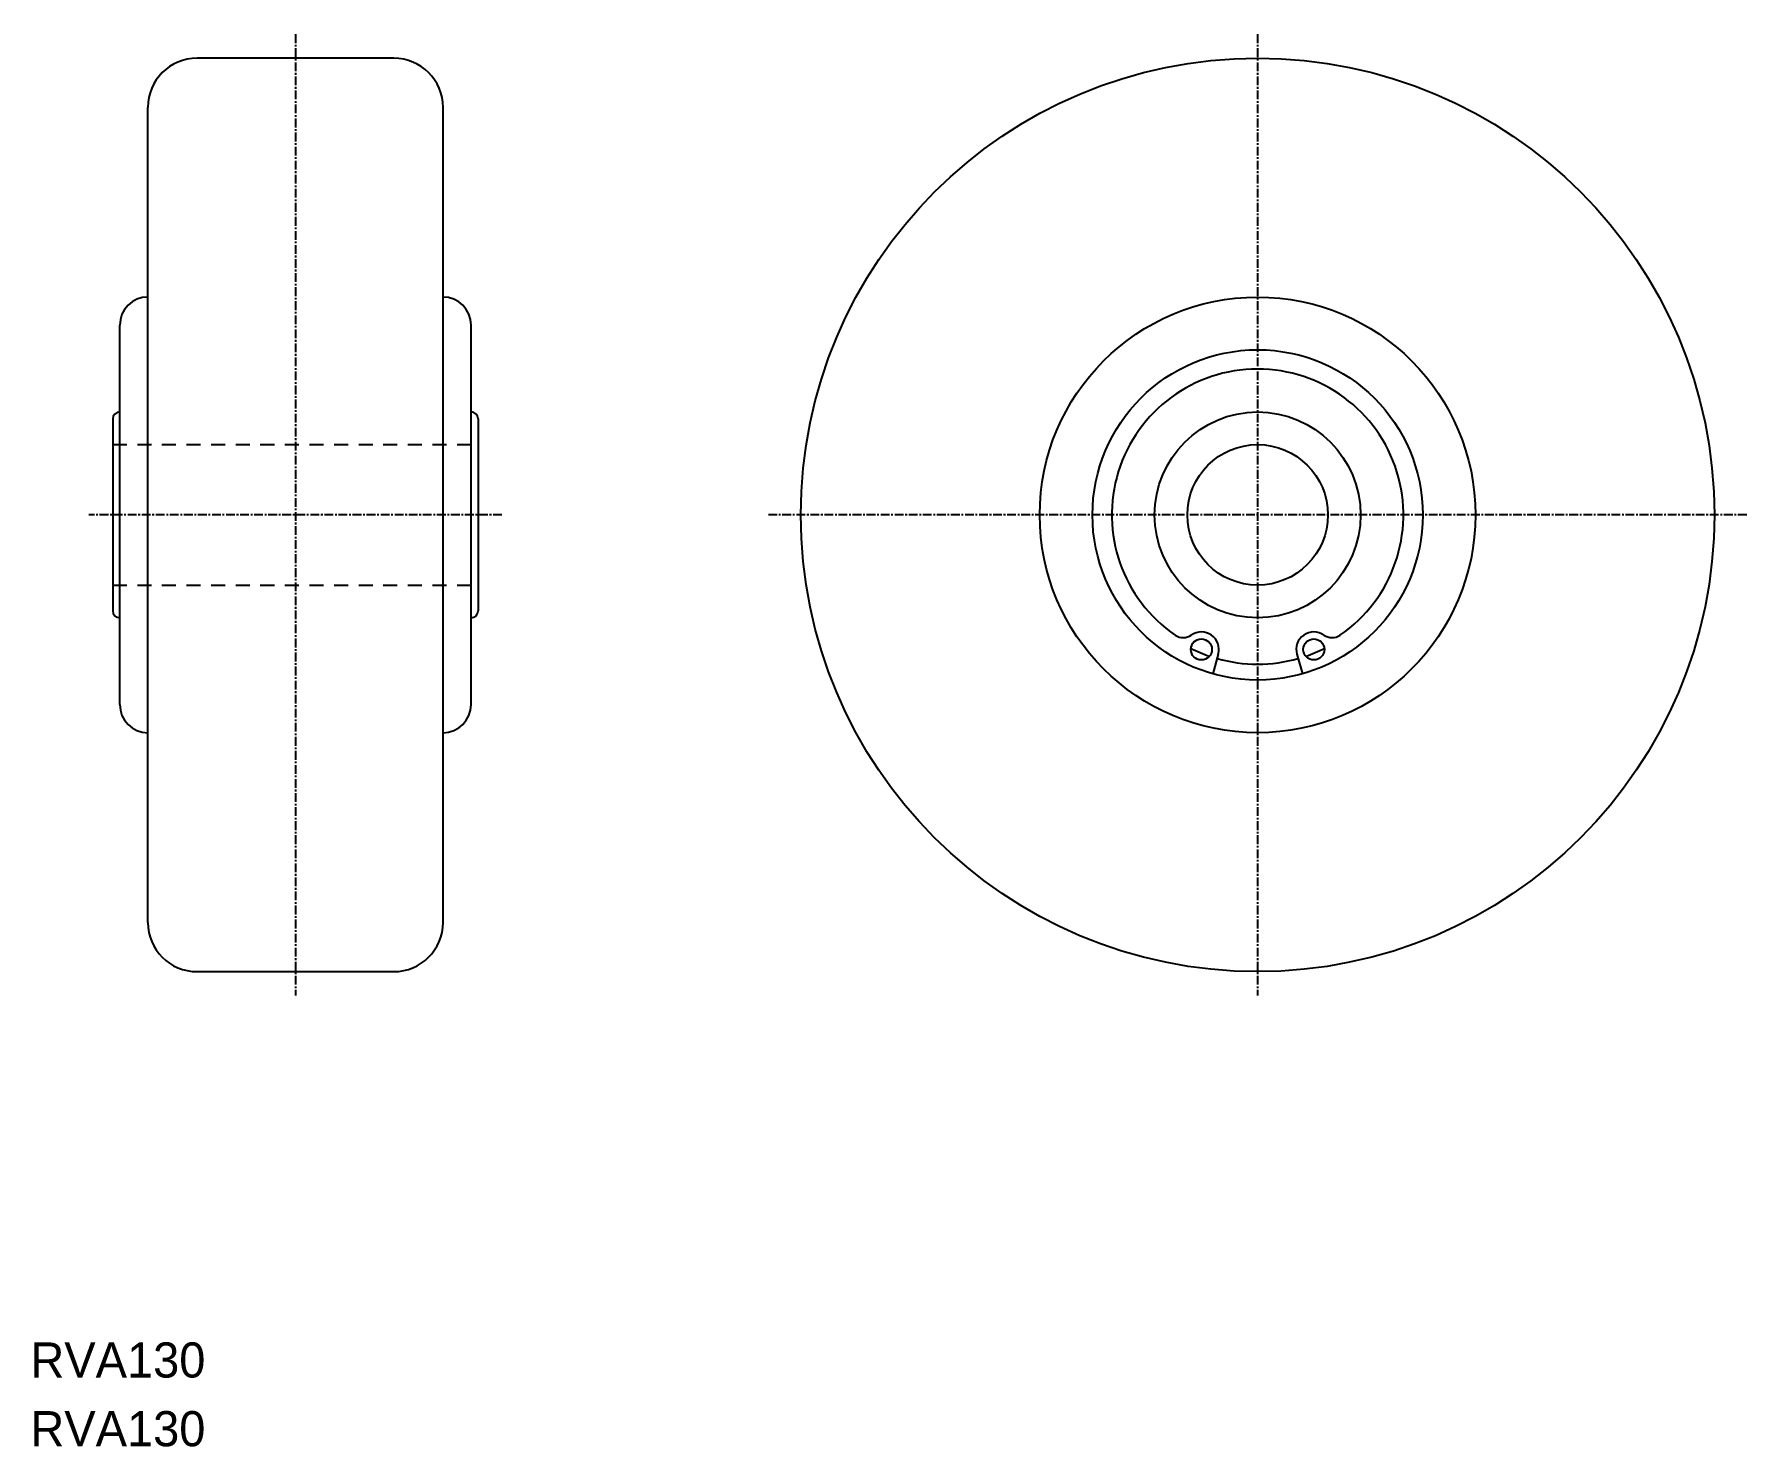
# Model space of a CAD drawing. Extents: x 1 to 244, y 0 to 201.
import ezdxf

# ---------------------------------------------------------------- set-up
doc = ezdxf.new("R2010")
doc.units = 0
doc.linetypes.add('CENTER', pattern=[2, 1.25, -0.25, 0.25, -0.25])
doc.linetypes.add('DASHED', pattern=[3.5, 2, -1.5])
doc.layers.get('0').update_dxf_attribs({"linetype": 'CONTINUOUS'})
doc.layers.add('CENTER', color=1, linetype='CENTER')

msp = doc.modelspace()

# ---------------------------------------------------------------- linework, layer by layer
at = {"color": 7, "linetype": 'CONTINUOUS'}
for p, q in [((51.72, 197.55), (23.72, 197.55)), ((16.72, 74.55), (16.72, 190.55)), ((58.72, 74.55), (58.72, 190.55)), ((12.72, 105.55), (12.72, 159.55)), ((62.72, 105.55), (62.72, 159.55)), ((11.72, 146.2), (11.72, 118.9)), ((63.72, 146.2), (63.72, 118.9)), ((169.06, 112.72), (168.27, 109.93)), ((180.25, 112.72), (181.04, 109.93)), ((23.72, 67.55), (51.72, 67.55))]:
    msp.add_line(p, q, dxfattribs=at)
at = {"color": 3, "linetype": 'DASHED'}
for p, q in [((11.72, 142.55), (63.72, 142.55)), ((11.72, 122.55), (63.72, 122.55))]:
    msp.add_line(p, q, dxfattribs=at)
at = {"color": 7, "linetype": 'CONTINUOUS'}
for centre, radius in [((174.65, 132.55), 65), ((174.65, 132.55), 31), ((174.65, 132.55), 23.5), ((174.65, 132.55), 14.65), ((174.65, 132.55), 10), ((166.65, 113.4), 1.5), ((182.65, 113.4), 1.5)]:
    msp.add_circle(centre, radius, dxfattribs=at)
for centre, radius, start, end in [((23.72, 190.55), 7, 90, 180), ((51.72, 190.55), 7, 0, 90), ((16.72, 159.55), 4, 90, 180), ((58.72, 159.55), 4, 0, 90), ((174.65, 132.55), 20.75, 90, 235.593), ((174.65, 132.55), 20.75, 304.407, 90), ((12.72, 146.2), 1, 90, 180), ((62.72, 146.2), 1, 0, 90), ((12.72, 118.9), 1, 180, 270), ((62.72, 118.9), 1, 270, 0), ((164.06, 117.08), 2, 235.593, 305.218), ((166.65, 113.4), 2.5, 344.243, 125.218), ((182.65, 113.4), 2.5, 54.7815, 195.757), ((185.25, 117.08), 2, 234.782, 304.407), ((174.65, 132.55), 21.24, 243.45, 251.196), ((174.65, 132.55), 21.24, 254.243, 285.757), ((174.65, 132.55), 21.24, 288.804, 296.55), ((16.72, 105.55), 4, 180, 270), ((58.72, 105.55), 4, 270, 0), ((23.72, 74.55), 7, 180, 270), ((51.72, 74.55), 7, 270, 0)]:
    msp.add_arc(centre, radius, start, end, dxfattribs=at)
at = {"layer": 'CENTER', "color": 1, "linetype": 'CENTER'}
for p, q in [((37.72, 200.95), (37.72, 64.15)), ((174.65, 200.95), (174.65, 64.15)), ((67.1, 132.55), (8.34, 132.55)), ((244.26, 132.55), (105.04, 132.55))]:
    msp.add_line(p, q, dxfattribs=at)

# ---------------------------------------------------------------- texts
at = {"color": 7, "linetype": 'CONTINUOUS'}
for p in [(0, 9.78), (0, 0)]:
    msp.add_text('RVA130', height=5, dxfattribs=at).set_placement(p)

doc.saveas('drawing.dxf')
